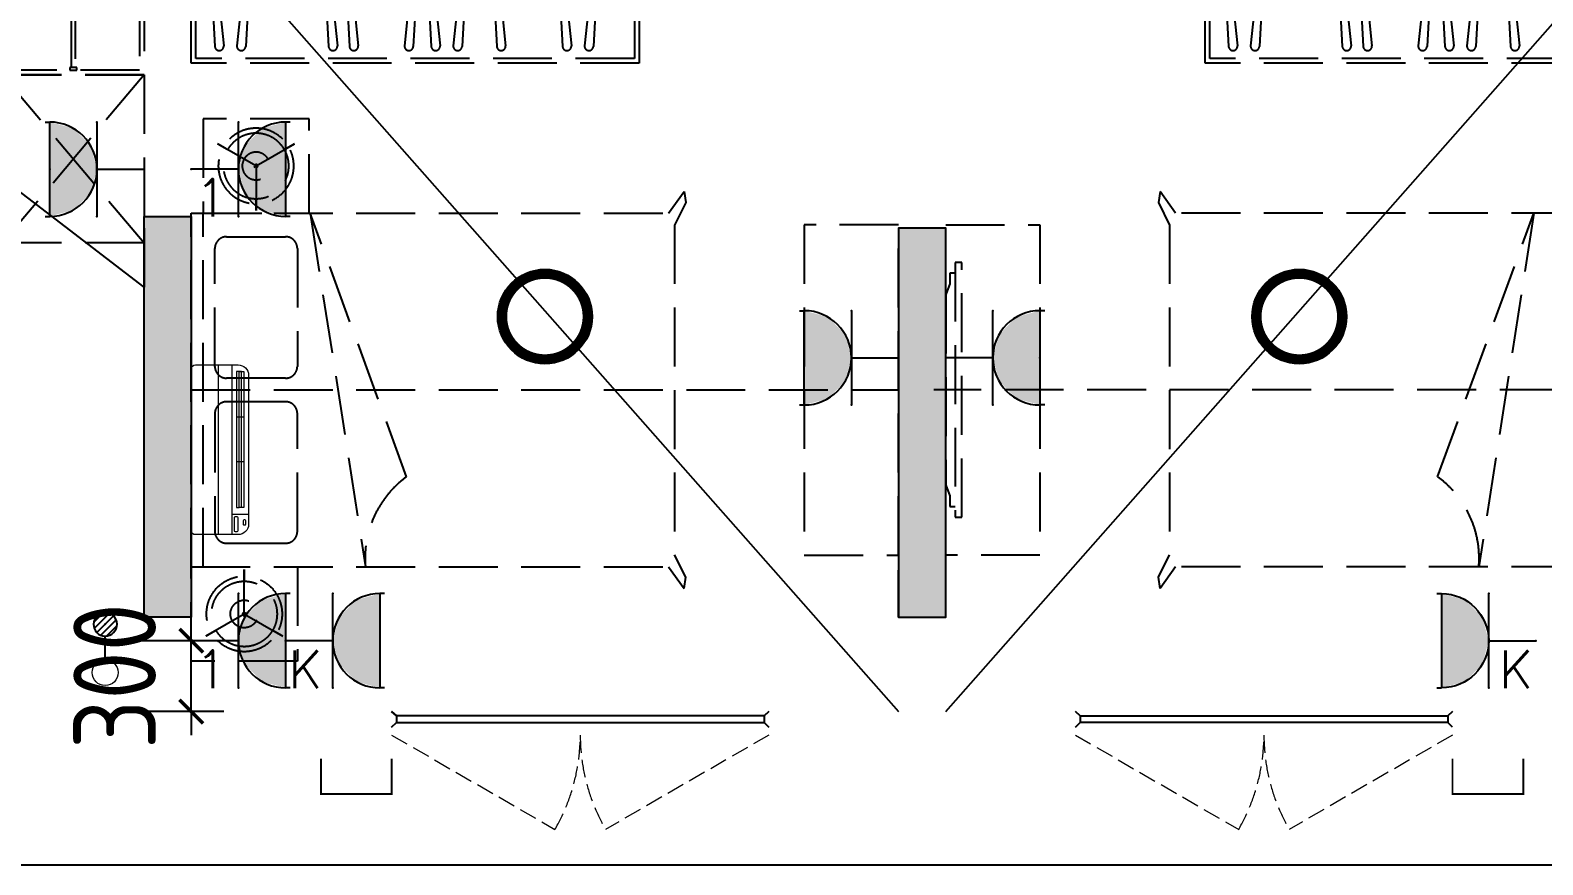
# Model space of a CAD drawing. Extents: x 2803505 to 5851001, y -1372902 to 24339.
# Drawn here: x 3433379 to 3439795, y -770086 to -766547 of the extents above; entities that cross this region are included whole.
import ezdxf
from ezdxf.enums import TextEntityAlignment as Align

# ---------------------------------------------------------------- set-up
doc = ezdxf.new("R2010")
doc.units = 0
doc.header["$LTSCALE"] = 1000
doc.header["$MEASUREMENT"] = 0
doc.linetypes.add('A户型$0$DASH', pattern=[0.35, 0.25, -0.1])
doc.linetypes.add('DASH', pattern=[0.35, 0.25, -0.1])
doc.layers.get('0').update_dxf_attribs({"linetype": 'CONTINUOUS'})
doc.layers.get('Defpoints').update_dxf_attribs({"linetype": 'CONTINUOUS'})
for name, color, linetype in [('!!电气', 1, 'CONTINUOUS'), ('3-栏杆1', 252, 'CONTINUOUS'), ('5fur', 175, 'CONTINUOUS'), ('COLU', 7, 'CONTINUOUS'), ('EQUIP-插座', 3, 'CONTINUOUS'), ('EQUIP-照明', 3, 'CONTINUOUS'), ('LVTRY', 252, 'CONTINUOUS'), ('S-砼墙填充', 251, 'CONTINUOUS'), ('VPIPE-凝结', 150, 'CONTINUOUS'), ('看线', 185, 'CONTINUOUS')]:
    doc.layers.add(name, color=color, linetype=linetype)
for name, color, linetype, lineweight in [('VPIPE-废水', 31, 'TG_F', 18), ('WINDOW', 146, 'CONTINUOUS', 20), ('平面-空调预留孔', 252, 'CONTINUOUS', 15)]:
    doc.layers.add(name, color=color, linetype=linetype, lineweight=lineweight)
doc.styles.add('_TEL_DIM', font='SIMPLEX', dxfattribs={"width": 0.8, "height": 3.5, "bigfont": 'HZTXT'})
doc.styles.get("Standard").update_dxf_attribs({"font": 'gbenor.shx', "bigfont": 'gbcbig.shx'})
doc.styles.add('TG_LINETYPE', font='SIMPLEX', dxfattribs={"width": 0.8, "height": 3, "bigfont": 'HZTXT'})
doc.linetypes.add('TG_F', pattern='A,2,-0.3,["F",TG_LINETYPE,S=0.1,R=0,X=-0.23,Y=-0.15],0', length=2.3)
doc.dimstyles.get("Standard").update_dxf_attribs({"dimscale": 100, "dimtxt": 3.5, "dimasz": 1, "dimexe": 2.5, "dimexo": 3, "dimgap": 1.5, "dimtad": 1, "dimdec": 0, "dimzin": 0, "dimdsep": 46, "dimtxsty": 'Standard', "dimblk": 'ARCHTICK', "dimcen": 0.09, "dimadec": 0, "dimazin": 0, "dimtfac": 1, "dimtdec": 0, "dimtix": 1, "dimtmove": 2, "dimatfit": 3, "dimfxl": 1, "dimtolj": 1, "dimtzin": 0, "dimarcsym": 0})

# ---------------------------------------------------------------- blocks, each defined once
blk = doc.blocks.new('A$C001338C2')
at = {"color": 8}
for p, q in [((-1.49359439092e-05, 248.6000576173246), (-2.84423585981e-05, 22.0000576172315)), ((844.9999883423079, 303.6000072514144), (54.99998834231155, 303.6000543390692)), ((109.0525457565491, 214.7673082745569), (109.0525510513944, 303.6000511174025)), ((899.9999715576414, 22.00000397306576), (899.9999850640525, 248.6000039731589)), ((21.99997024633922, 5.63059293199e-05), (877.9999702463392, 5.2843679441e-06))]:
    blk.add_line(p, q, dxfattribs=at)
at = {"color": 8, "lineweight": 5}
for p, q in [((864.5756734352908, 278.6904651548975), (144.4768629888749, 278.6905080761171)), ((144.4768629888749, 278.6905080761171), (144.4768622188567, 265.7722729386405)), ((387.0097734353949, 278.6904936200444), (144.4768629888749, 278.6905080761171)), ((144.4768629888749, 278.6905080761171), (144.4768614488676, 252.8539829386973)), ((144.4768622188567, 265.7722729386405), (864.5756726653053, 265.772230017421)), ((144.4768606789075, 239.9356929386377), (144.4768614488676, 252.8539829386973)), ((144.4768614488676, 252.8539829386973), (864.5756718953162, 252.8539400174777)), ((387.0097711254275, 239.935678482565), (387.0097734353949, 278.6904936200444)), ((864.5756734352908, 278.6904651548975), (622.0427234354138, 278.6904796109884)), ((622.0427234354138, 278.6904796109884), (622.04272112545, 239.935664473509)), ((864.5756718953162, 252.8539400174777), (864.5756734352908, 278.6904651548975)), ((864.5756726653053, 265.772230017421), (864.5756711253525, 239.9356500174181)), ((899.9999830474662, 214.7672611304297), (-1.69525337697e-05, 214.7673147745954)), ((864.5756711253525, 239.9356500174181), (144.4768606789075, 239.9356929386377)), ((622.04272112545, 239.935664473509), (387.0097711254275, 239.935678482565)), ((899.9999787804518, 143.1781611304468), (-2.12195482163e-05, 143.1782147746126))]:
    blk.add_line(p, q, dxfattribs=at)
at = {"color": 8}
for points in [[(89.24090579471158, 226.3562818807586), (22.19125331861505, 226.3562858772129, -0.414213562372504), (16.6912536464406, 231.8562862050385), (16.69125431894281, 243.1390318179401, -0.414213562373095), (22.19125464676836, 248.6390314901146), (89.24090712286488, 248.6390274936603, -0.414213562373095), (94.74090679503934, 243.1390271658347), (94.74090612253713, 231.8562815529331, -0.414213562373095)], [(73.08482630450817, 275.0144977724194), (56.77886350143308, 275.0144987443309, -0.414213562373095), (51.27886382925863, 280.5144990721565), (51.27886400034913, 283.3844664433818, -0.414213562373095), (56.77886432817468, 288.8844661155563), (73.08482713124977, 288.8844651436448, -0.4142135623732024), (78.58482680342422, 283.3844648158192), (78.58482663233372, 280.5144974445939, -0.414213562373095)]]:
    blk.add_lwpolyline(points, format="xyb", close=True, dxfattribs=at)
for centre, radius, start, end in [((54.99998506405609, 248.6000543390692), 55.0000000000001, 89.99999658490542, 179.9999965849054), ((844.9999850640525, 248.6000072514144), 55.0000000000001, 359.9999965849054, 89.99999658490542), ((21.9999715576414, 22.00005630592932), 22.00000000000004, 179.9999965849054, 269.9999965849054), ((877.9999715576414, 22.00000528436794), 22.00000000000004, 269.9999965849054, 359.9999965849054)]:
    blk.add_arc(centre, radius, start, end, dxfattribs=at)
blk = doc.blocks.new('ASDFSD')
at = {"layer": '3-栏杆1', "color": 5}
for p, q in [((681762.5879415963, 334937.5442401596), (681742.3193111992, 334955.3318184742)), ((681742.3193111992, 334955.3318184742), (681762.5879414161, 334937.5442403179)), ((681742.3193347491, 334888.4150854239), (681762.5879414133, 334908.2619604596)), ((681762.5879414161, 334937.5442403179), (681762.5879414133, 334908.2619604596)), ((683322.0506670028, 334937.4781505512), (681762.5879414163, 334937.5226424761)), ((681762.5879414135, 334908.2403724216), (683322.0506670056, 334908.1959003614)), ((683322.0506668226, 334937.5442278689), (683342.3192972196, 334955.3318061834)), ((683342.3192972196, 334955.3318061834), (683322.0506670028, 334937.5442280272)), ((683322.0506670028, 334937.5442280272), (683322.0506670056, 334908.2619481689)), ((683322.0506670056, 334908.2619481689), (683342.3192736697, 334888.4150731332)), ((683342.3192736697, 334888.4150731332), (683322.0506670056, 334908.2619481689))]:
    blk.add_line(p, q, dxfattribs=at)
blk = doc.blocks.new('$lvtry$00000171')
for p, q in [((-74.24621202462731, 10.60660171788186), (-10.60660171788186, 74.24621202462731)), ((-69.81875867368217, -27.39235180270043), (27.39235180242758, 69.81875867368217)), ((-53.03300858900184, -53.03300858886359), (53.03300858900184, 53.03300858886359)), ((-27.39235180242758, -69.81875867368217), (69.81875867368217, 27.39235180270043)), ((10.60660171788186, -74.24621202462731), (74.24621202462731, -10.60660171788186))]:
    blk.add_line(p, q)
blk.add_circle((0, 0), 75)
blk.add_point((0, 0))
blk = doc.blocks.new('dfgdfgsf')
at = {"layer": '5fur', "color": 252, "linetype": 'A户型$0$DASH'}
for p, q in [((2084699.063396991, -1252344.190617714), (2084699.06339699, -1254380.205847252)), ((2085279.320059724, -1254062.702910487), (2085291.57116698, -1254291.649048288)), ((2085305.336327052, -1254060.640508084), (2085329.144762263, -1254288.683721677)), ((2085408.697913592, -1254060.649655245), (2085384.883955844, -1254288.6832472)), ((2085434.714670392, -1254062.702910487), (2085422.463563137, -1254291.649048288)), ((2085761.534888264, -1254062.702910487), (2085773.78599552, -1254291.649048288)), ((2085787.551645065, -1254060.649655245), (2085811.365602813, -1254288.6832472)), ((2085850.034887904, -1254062.702910487), (2085862.28599516, -1254291.649048288)), ((2085876.051644705, -1254060.649655245), (2085899.865602453, -1254288.6832472)), ((2086119.697916623, -1254060.649655245), (2086095.883958875, -1254288.6832472)), ((2086145.714673423, -1254062.702910487), (2086133.463566168, -1254291.649048288)), ((2086197.150844968, -1254062.702910487), (2086209.401952224, -1254291.649048288)), ((2086223.167601769, -1254060.649655245), (2086246.981559517, -1254288.6832472)), ((2086326.528698835, -1254060.649655245), (2086302.714741087, -1254288.6832472)), ((2086352.545455636, -1254062.702910487), (2086340.29434838, -1254291.649048288)), ((2086475.237449083, -1254062.702910487), (2086487.488556339, -1254291.649048288)), ((2086501.254205884, -1254060.649655245), (2086525.068163632, -1254288.6832472)), ((2086754.022620542, -1254062.702910487), (2086766.273727798, -1254291.649048288)), ((2086780.039377343, -1254060.649655245), (2086803.853335091, -1254288.6832472)), ((2086883.40047441, -1254060.649655245), (2086859.586516662, -1254288.6832472)), ((2086909.41723121, -1254062.702910487), (2086897.166123955, -1254291.649048288)), ((2089579.320053869, -1254062.702910487), (2089591.571161125, -1254291.649048288)), ((2089605.336321197, -1254060.640508084), (2089629.144756408, -1254288.683721677)), ((2089708.697907737, -1254060.649655245), (2089684.883949989, -1254288.6832472)), ((2089734.714664537, -1254062.702910487), (2089722.463557282, -1254291.649048288)), ((2090061.534882409, -1254062.702910487), (2090073.785989665, -1254291.649048288)), ((2090087.55163921, -1254060.649655245), (2090111.365596958, -1254288.6832472)), ((2090150.034882049, -1254062.702910487), (2090162.285989305, -1254291.649048288)), ((2090176.05163885, -1254060.649655245), (2090199.865596598, -1254288.6832472)), ((2090419.697910768, -1254060.649655245), (2090395.88395302, -1254288.6832472)), ((2090445.714667568, -1254062.702910487), (2090433.463560313, -1254291.649048288)), ((2090497.150839113, -1254062.702910487), (2090509.401946369, -1254291.649048288)), ((2090523.167595914, -1254060.649655245), (2090546.981553662, -1254288.6832472)), ((2090626.52869298, -1254060.649655245), (2090602.714735232, -1254288.6832472)), ((2090652.545449781, -1254062.702910487), (2090640.294342525, -1254291.649048288)), ((2090775.237443228, -1254062.702910487), (2090787.488550484, -1254291.649048288)), ((2090801.254200029, -1254060.649655245), (2090825.068157777, -1254288.6832472)), ((2084706.56339699, -1254380.205847252), (2084676.56339699, -1254380.205847252)), ((2084676.56339699, -1254380.205847252), (2084676.56339699, -1254392.205847252)), ((2084706.56339699, -1254392.205847252), (2084706.56339699, -1254380.205847252)), ((2084391.563396981, -1254412.205847252), (2084991.564100249, -1255125.051658737)), ((2084991.563396992, -1254412.205847252), (2084391.565238085, -1255125.051658737)), ((2084391.565238083, -1254412.205847252), (2084991.564100248, -1254412.205847252)), ((2084676.56339699, -1254392.205847252), (2084706.56339699, -1254392.205847252)), ((2084991.563396992, -1254412.205847252), (2084991.564100249, -1255125.051658737)), ((2085241.466386358, -1254598.492976889), (2085241.466386358, -1254998.492976889)), ((2085691.466386358, -1254598.492976889), (2085241.466386358, -1254598.492976889)), ((2085691.466386358, -1254998.492976889), (2085691.466386358, -1254598.492976889)), ((2085475.714344077, -1254803.832287767), (2085302.771743867, -1254703.983830982)), ((2085457.218428639, -1254803.832287767), (2085630.161028848, -1254703.983830982)), ((2085466.466386358, -1254787.814355132), (2085466.466386358, -1254987.511268702)), ((2087216.39900661, -1254998.492976889), (2087281.905945074, -1254906.833987619)), ((2087216.39900661, -1254998.492976889), (2087281.905945074, -1254906.833987619)), ((2087289.145172316, -1254953.86293333), (2087241.564099533, -1255048.972454315)), ((2087289.145172316, -1254953.86293333), (2087241.564099533, -1255048.972454315)), ((2087281.905945074, -1254906.833987619), (2087289.145172316, -1254953.86293333)), ((2087281.905945074, -1254906.833987619), (2087289.145172316, -1254953.86293333)), ((2089301.232741714, -1254906.833987629), (2089293.993514472, -1254953.86293334)), ((2089301.232741714, -1254906.833987629), (2089293.993514472, -1254953.86293334)), ((2089293.993514472, -1254953.86293334), (2089341.574587254, -1255048.972454325)), ((2089293.993514472, -1254953.86293334), (2089341.574587254, -1255048.972454325)), ((2089366.739680178, -1254998.492976898), (2089301.232741714, -1254906.833987629)), ((2089366.739680178, -1254998.492976898), (2089301.232741714, -1254906.833987629)), ((2085191.564099533, -1254998.492976889), (2087216.39900661, -1254998.492976889)), ((2085191.564099533, -1256498.49297689), (2085191.564099533, -1254998.492976889)), ((2085241.466386358, -1254998.492976889), (2085691.466386358, -1254998.492976889)), ((2085241.564099533, -1256498.49297689), (2085241.564099533, -1254998.492976889)), ((2086104.998289104, -1256116.465254213), (2085696.257620123, -1254998.492976889)), ((2085696.257620123, -1254998.492976889), (2085930.237512444, -1256498.492976889)), ((2091391.574587254, -1254998.492976898), (2089366.739680178, -1254998.492976898)), ((2090478.140397684, -1256116.465254222), (2090886.881066664, -1254998.492976898)), ((2090886.881066664, -1254998.492976898), (2090652.901174343, -1256498.492976898)), ((2087241.564099533, -1255048.972454315), (2087241.564099533, -1256448.013499462)), ((2087241.564099533, -1255048.972454315), (2087241.564099533, -1256448.013499462)), ((2089341.574587254, -1255048.972454325), (2089341.574587254, -1256448.013499471)), ((2089341.574587254, -1255048.972454325), (2089341.574587254, -1256448.013499471)), ((2084991.564100249, -1255125.051658737), (2084391.565238085, -1255125.051658737)), ((2085191.564099533, -1255748.49297689), (2088191.564294286, -1255748.49297689)), ((2091341.576148126, -1255748.492976886), (2088341.574587415, -1255748.492976886)), ((2085191.564099533, -1256898.49297689), (2085191.564099533, -1256498.49297689)), ((2085191.564099533, -1256498.49297689), (2085641.564099533, -1256498.49297689)), ((2085191.564099533, -1256498.492976889), (2087216.39900661, -1256498.492976888)), ((2085191.564099533, -1256498.492976889), (2087216.39900661, -1256498.492976888)), ((2085641.564099533, -1256498.49297689), (2085641.564099533, -1256898.49297689)), ((2087216.39900661, -1256498.492976888), (2087281.905945074, -1256590.151966158)), ((2087216.39900661, -1256498.492976888), (2087281.905945074, -1256590.151966158)), ((2087289.145172316, -1256543.123020447), (2087241.564099533, -1256448.013499462)), ((2087289.145172316, -1256543.123020447), (2087241.564099533, -1256448.013499462)), ((2089293.993514472, -1256543.123020456), (2089341.574587254, -1256448.013499471)), ((2089293.993514472, -1256543.123020456), (2089341.574587254, -1256448.013499471)), ((2089366.739680178, -1256498.492976898), (2089301.232741714, -1256590.151966167)), ((2089366.739680178, -1256498.492976898), (2089301.232741714, -1256590.151966167)), ((2091391.574587254, -1256498.492976898), (2089366.739680178, -1256498.492976898)), ((2091391.574587254, -1256498.492976898), (2089366.739680178, -1256498.492976898)), ((2085416.564099533, -1256709.171598647), (2085416.564099533, -1256509.474685076)), ((2087281.905945074, -1256590.151966158), (2087289.145172316, -1256543.123020447)), ((2087281.905945074, -1256590.151966158), (2087289.145172316, -1256543.123020447)), ((2089301.232741714, -1256590.151966167), (2089293.993514472, -1256543.123020456)), ((2089301.232741714, -1256590.151966167), (2089293.993514472, -1256543.123020456)), ((2085425.812057252, -1256693.153666011), (2085252.869457043, -1256793.002122797)), ((2085407.316141815, -1256693.153666011), (2085580.258742023, -1256793.002122796)), ((2085641.564099533, -1256898.49297689), (2085191.564099533, -1256898.49297689))]:
    blk.add_line(p, q, dxfattribs=at)
at = {"layer": '5fur', "color": 252, "linetype": 'A户型$0$DASH', "extrusion": (0.6772810679795163, -0.7357243743118248, 0)}
for p, q in [((2088431.268094579, -1255208.493039111), (2088431.267706287, -1256288.493038897)), ((2088459.850297133, -1255208.493099511), (2088431.268094579, -1255208.493039111)), ((2088459.849908408, -1256288.493099511), (2088459.850297133, -1255208.493099511)), ((2088409.674264355, -1255253.741871238), (2088409.674199425, -1255298.990739802)), ((2088431.26803007, -1255253.741908537), (2088409.674264355, -1255253.741871238)), ((2088409.674199425, -1255298.990739802), (2088391.574587398, -1255344.239583172)), ((2088391.574587398, -1255344.239583172), (2088391.574587433, -1256152.746370591)), ((2088391.574587433, -1256152.746370591), (2088409.67407045, -1256197.995264666)), ((2088409.67407045, -1256197.995264666), (2088409.674005941, -1256243.244133877)), ((2088409.674005941, -1256243.244133877), (2088431.267771656, -1256243.244170811)), ((2088431.267706287, -1256288.493038897), (2088459.849908408, -1256288.493099511))]:
    blk.add_line(p, q, dxfattribs=at)
at = {"layer": '5fur', "color": 252, "linetype": 'A户型$0$DASH'}
for points in [[(2084991.563396999, -1254412.205847252), (2084391.563396981, -1254412.205847252), (2084391.563396981, -1252312.190617714), (2084991.563396999, -1252312.190617714)], [(2084971.563396999, -1254392.205847252), (2084411.563396981, -1254392.205847252), (2084411.563396981, -1252332.190617714), (2084971.563396999, -1252332.190617714)], [(2085191.574590463, -1254362.189162448), (2085191.574590463, -1253762.18916243), (2087091.574593433, -1253762.18916243), (2087091.574593433, -1254362.189162448)], [(2085211.574590463, -1254342.189162448), (2085211.574590463, -1253782.18916243), (2087071.574593433, -1253782.18916243), (2087071.574593433, -1254342.189162448)], [(2089491.574584608, -1254362.189162448), (2089491.574584608, -1253762.18916243), (2091391.574587578, -1253762.18916243), (2091391.574587578, -1254362.189162448)], [(2089511.574584608, -1254342.189162448), (2089511.574584608, -1253782.18916243), (2091371.574587578, -1253782.18916243), (2091371.574587578, -1254342.189162448)], [(2088191.564096285, -1255048.492976886), (2087791.564096285, -1255048.492976886), (2087791.564096285, -1256448.492976886), (2088191.564096285, -1256448.492976886)], [(2088391.574587415, -1255048.492976886), (2088791.574587415, -1255048.492976886), (2088791.574587415, -1256448.492976886), (2088391.574587415, -1256448.492976886)]]:
    blk.add_lwpolyline(points, close=True, dxfattribs=at)
blk.add_lwpolyline([(2084684.063397006, -1254380.205847252), (2084684.063397006, -1252344.190617714)], dxfattribs=at)
for points, const_width in [([(2085346.242936648, -1254729.081935836), (2085302.771743868, -1254703.983830982)], 8.88888888888889), ([(2085586.689836067, -1254729.081935836), (2085630.161028848, -1254703.983830982)], 8.888888888888888), ([(2085466.466386358, -1254937.315058994), (2085466.466386358, -1254987.511268702)], 8.88888888888889), ([(2085416.564099533, -1256559.670894784), (2085416.564099533, -1256509.474685076)], 8.88888888888889), ([(2085296.340649824, -1256767.904017943), (2085252.869457043, -1256793.002122797)], 8.88888888888889), ([(2085536.787549243, -1256767.904017942), (2085580.258742024, -1256793.002122796)], 8.888888888888888)]:
    blk.add_lwpolyline(points, dxfattribs=dict(at, const_width=const_width))
for points in [[(2085341.564099533, -1255098.49297689), (2085591.564099533, -1255098.49297689, -0.4142135623731003), (2085641.564099533, -1255148.49297689), (2085641.564099533, -1255648.492976889, -0.4142135623730904), (2085591.564099533, -1255698.492976889), (2085341.564099533, -1255698.492976889, -0.4142135623730999), (2085291.564099533, -1255648.492976889), (2085291.564099533, -1255148.49297689, -0.4142135623730897)], [(2085341.564099533, -1256398.492976889), (2085591.564099533, -1256398.492976889, 0.4142135623731003), (2085641.564099533, -1256348.492976889), (2085641.564099533, -1255848.492976889, 0.4142135623730904), (2085591.564099533, -1255798.492976889), (2085341.564099533, -1255798.492976889, 0.4142135623730999), (2085291.564099533, -1255848.492976889), (2085291.564099533, -1256348.492976889, 0.4142135623730897)]]:
    blk.add_lwpolyline(points, format="xyb", close=True, dxfattribs=at)
for centre, radius, start, end in [((2085310.360970626, -1254290.166147745), 18.84219772992773, 184.5124580593468, 4.512458059346774), ((2085403.67375949, -1254290.166147745), 18.84219772992773, 175.4875419406532, 355.4875419406524), ((2085792.575799167, -1254290.166147745), 18.84219772992773, 184.5124580593468, 4.512458059346774), ((2085881.075798807, -1254290.166147745), 18.84219772992773, 184.5124580593468, 4.512458059346774), ((2086114.673762521, -1254290.166147745), 18.84219772992773, 175.4875419406532, 355.4875419406524), ((2086228.19175587, -1254290.166147745), 18.84219772992773, 184.5124580593468, 4.512458059346774), ((2086321.504544734, -1254290.166147745), 18.84219772992773, 175.4875419406532, 355.4875419406524), ((2086506.278359985, -1254290.166147745), 18.84219772992773, 184.5124580593468, 4.512458059346774), ((2086785.063531445, -1254290.166147745), 18.84219772992773, 184.5124580593468, 4.512458059346774), ((2086878.376320308, -1254290.166147745), 18.84219772992773, 175.4875419406532, 355.4875419406524), ((2089610.360964771, -1254290.166147745), 18.84219772992773, 184.512458059346, 4.512458059346007), ((2089703.673753635, -1254290.166147745), 18.84219772992773, 175.487541940654, 355.4875419406532), ((2090092.575793312, -1254290.166147745), 18.84219772992773, 184.512458059346, 4.512458059346007), ((2090181.075792952, -1254290.166147745), 18.84219772992773, 184.512458059346, 4.512458059346007), ((2090414.673756666, -1254290.166147745), 18.84219772992773, 175.487541940654, 355.4875419406532), ((2090528.191750015, -1254290.166147745), 18.84219772992773, 184.512458059346, 4.512458059346007), ((2090621.504538879, -1254290.166147745), 18.84219772992773, 175.487541940654, 355.4875419406532), ((2090806.27835413, -1254290.166147745), 18.84219772992773, 184.512458059346, 4.512458059346007), ((2086356.608613892, -1256462.552364921), 427.8832127323753, 126.0176927710526, 184.8183113888535), ((2090226.530072896, -1256462.55236493), 427.8832127323752, 355.1816886111465, 53.98230722894739)]:
    blk.add_arc(centre, radius, start, end, dxfattribs=at)
at = {"layer": '5fur', "color": 252, "linetype": 'A户型$0$DASH', "extrusion": (0, 0, -1)}
for major_axis, ratio, start_param, end_param in [((113.2638872716998, 113.2638872716998), 0.9999999999997511, 4.712388980384682, 10.99557428756427), ((41.53009199966709, 41.53009199966709), 0.9999999999975253, 4.71238898038469, 10.99557428756428)]:
    blk.add_ellipse((2085466.466386358, -1254798.492976889), major_axis=major_axis, ratio=ratio, start_param=start_param, end_param=end_param, dxfattribs=at)
at = {"layer": '5fur', "color": 252, "linetype": 'A户型$0$DASH', "extrusion": (0, 0, -0.9999999999999998)}
blk.add_ellipse((2085466.466386358, -1254798.492976889), major_axis=(98.16203563551878, 98.16203563551878), ratio=0.999999999998388, start_param=4.712388980384681, end_param=10.99557428756427, dxfattribs=at)
at = {"layer": '5fur', "color": 252, "linetype": 'A户型$0$DASH'}
for major_axis, ratio, start_param, end_param in [((113.2638872716998, -113.2638872716998), 0.9999999999997511, 4.712388980384682, 10.99557428756427), ((98.16203563551876, -98.16203563551879), 0.999999999998388, 4.712388980384681, 10.99557428756427), ((41.53009199966708, -41.53009199966709), 0.9999999999975253, 4.71238898038469, 10.99557428756428)]:
    blk.add_ellipse((2085416.564099533, -1256698.49297689), major_axis=major_axis, ratio=ratio, start_param=start_param, end_param=end_param, dxfattribs=at)
blk = doc.blocks.new('GDGDGRD')
at = {"layer": 'S-砼墙填充'}
h = blk.add_hatch(color=252, dxfattribs=at)
h.dxf.hatch_style = 1
h.paths.add_polyline_path([(429816.568211176, 288315.3630931432), (429816.5682116579, 288565.3638601754), (429816.5682116579, 288765.3638601754), (429816.5682118596, 288515.3630931432), (429816.5682114563, 288815.3646272075), (430016.5682111122, 288815.3646272075), (430016.5682108584, 287115.363093024), (429816.5682111839, 287115.363093024)])
h = blk.add_hatch(color=252, dxfattribs=at)
h.dxf.hatch_style = 1
h.paths.add_polyline_path([(433016.5684015006, 287315.3648366724), (433016.5684015006, 287115.3648366724), (433216.5684056897, 287115.3630851979), (433216.5684056198, 288765.3626271576), (433016.5684057334, 288765.362627037), (433016.5684055993, 288765.3626271576), (433016.5684057092, 287115.3630856661)])
at = {"layer": 'COLU', "color": 252}
for points in [[(429816.568211176, 288315.3630931432), (429816.5682116579, 288565.3638601754), (429816.5682116579, 288765.3638601754), (429816.5682118596, 288515.3630931432), (429816.5682114563, 288815.3646272075), (430016.5682111122, 288815.3646272075), (430016.5682108584, 287115.363093024), (429816.5682111839, 287115.363093024), (429816.568211176, 288315.3630931432)], [(433016.5684015006, 287315.3648366724), (433016.5684015006, 287115.3648366724), (433216.5684056897, 287115.3630851979), (433216.5684056198, 288765.3626271576), (433016.5684057334, 288765.362627037), (433016.5684057334, 288765.362627037), (433016.5684055993, 288765.3626271576), (433016.5684057092, 287115.3630856661)]]:
    blk.add_lwpolyline(points, close=True, dxfattribs=at)
blk = doc.blocks.new('A$C100F5A36')
at = {"color": 252, "const_width": 8}
for points in [[(21752.46589036286, -18982.40043916367), (21752.46589036286, -19132.40043916367), (22052.46589036286, -19132.40043916367), (22052.46589036658, -18982.39992546034)], [(26852.46589639876, -18982.40043916367), (26852.46589639876, -19132.40043916367), (26552.46589639876, -19132.40043916367), (26552.46589639504, -18982.39992546034)]]:
    blk.add_lwpolyline(points, dxfattribs=at)
at = {"layer": 'VPIPE-凝结', "color": 252, "ltscale": 0.1}
blk.add_lwpolyline([(20837.48354907846, -18562.39992477116), (20837.48354907846, -18462.39992477116)], dxfattribs=at)
at = {"layer": 'VPIPE-废水', "color": 252}
blk.add_circle((20837.48354907846, -18617.39992477116), 55, dxfattribs=at)
at = {"layer": 'WINDOW', "color": 252, "linetype": 'DASH', "ltscale": 0.3}
for points in [[(22052.4658900951, -18882.3999247622), (22745.2862131279, -19282.39992476418, 0.1316524975905399), (22852.46589010162, -18882.39992475451)], [(23652.46589010768, -18882.3999247622), (22959.64556707488, -19282.39992476418, -0.1316524975905399), (22852.46589010162, -18882.39992475451)], [(24952.46590575995, -18882.3999247622), (25645.28622879274, -19282.39992476418, 0.1316524975905399), (25752.465905766, -18882.39992475451)], [(26552.46590577252, -18882.3999247622), (25859.64558273926, -19282.39992476418, -0.1316524975905399), (25752.465905766, -18882.39992475451)]]:
    blk.add_lwpolyline(points, format="xyb", dxfattribs=at)
at = {"layer": '看线', "color": 252}
blk.add_lwpolyline([(14202.46591712767, -18232.39991673001), (14202.46592108952, -19432.39991605002), (34552.46690135682, -19432.39991605002), (34552.46170119429, -17932.39991721977), (36802.46589077916, -17932.39992461284)], dxfattribs=at)
at = {"color": 252}
for name, p in [('GDGDGRD', (-408814.112811693, -305497.7630110036)), ('ASDFSD', (-659689.8534211414, -353737.7317438088))]:
    blk.add_blockref(name, p, dxfattribs=at)
at = {"color": 252, "xscale": -1}
blk.add_blockref('ASDFSD', (708294.7852170095, -353737.7317438088), dxfattribs=at)
at = {"layer": 'LVTRY', "color": 252, "xscale": -0.6666666667107825, "yscale": 0.6666666667107825, "rotation": 90.00000000602213}
blk.add_blockref('$lvtry$00000171', (20837.483549078, -18412.3999247679), dxfattribs=at)
at = {"layer": 'WINDOW', "color": 252}
blk.add_blockref('dfgdfgsf', (-2063989.108700188, 1238329.789241821), dxfattribs=at)
at = {"layer": '平面-空调预留孔', "color": 252, "xscale": -0.800000000046565, "yscale": 0.800000000046565, "zscale": 0.800000000046565, "rotation": 269.9999997665698}
blk.add_blockref('A$C001338C2', (21202.65723243915, -18032.39988764166), dxfattribs=at)
blk = doc.blocks.new('$equip$00001150')
at = {"const_width": 0.1}
blk.add_lwpolyline([(-0.4500000000007276, 0, 1), (0.4500000000007276, 0, 1)], format="xyb", close=True, dxfattribs=at)
blk.add_circle((0, 0), 0.5)
at = {"flags": 9}
blk.add_attdef('A', (0, 0), '', height=2e-05, dxfattribs=at)
blk = doc.blocks.new('$equip$00001237')
for p, q in [((-0.5, 1.05000000000291), (-0.5, 1)), ((-0.5, 1), (0.5, 1)), ((0.5, 1.05000000000291), (0.5, 1)), ((0.5, 0.5), (-0.5, 0.5)), ((0, 0.5), (0, 0))]:
    blk.add_line(p, q)
blk.add_arc((0, 1), 0.500000000000025, 180, 0)
for p in [(0, 1), (-0.5, 0.5), (0.5, 0.5), (0, 0)]:
    blk.add_point(p)
for points in [[(0.4330127018911298, 0.75), (-0.4330127018911298, 0.75), (0.5, 1), (-0.5, 1)], [(0.25, 0.5669872981088702), (-0.25, 0.5669872981088702), (0.4330127018911298, 0.75), (-0.4330127018911298, 0.75)], [(0, 0.5), (0, 0.5), (0.25, 0.5669872981088702), (-0.25, 0.5669872981088702)]]:
    blk.add_solid(points)
at = {"flags": 9}
blk.add_attdef('A', (0, 0), '', height=2e-05, dxfattribs=at)
blk = doc.blocks.new('$equip$00001764')
for p, q in [((-0.5, 1.049999999999272), (-0.5, 1)), ((-0.5, 1), (0.5, 1)), ((0.5, 1.049999999999272), (0.5, 1)), ((0.5, 0.5), (-0.5, 0.5)), ((0, 0.5), (0, 0))]:
    blk.add_line(p, q)
blk.add_arc((0, 1), 0.500000000000025, 180, 0)
for p in [(-0.5, 0.5), (0.5, 0.5), (0, 0)]:
    blk.add_point(p)
for points in [[(0.4330127018911298, 0.75), (-0.4330127018911298, 0.75), (0.5, 1), (-0.5, 1)], [(0.25, 0.5669872981052322), (-0.25, 0.5669872981052322), (0.4330127018911298, 0.75), (-0.4330127018911298, 0.75)], [(0, 0.5), (0, 0.5), (0.25, 0.5669872981052322), (-0.25, 0.5669872981052322)]]:
    blk.add_solid(points)
at = {"color": 7, "style": '_TEL_DIM'}
blk.add_attdef('$TEXT$', text='', height=0.4, dxfattribs=at).set_placement((0.3030595533709857, 0.2110205339395179), align=Align.MIDDLE_CENTER)
at = {"color": 7, "style": '_TEL_DIM', "flags": 1}
blk.add_attdef('A', text='', height=2e-05, dxfattribs=at).set_placement((0, 0), align=Align.MIDDLE_CENTER)
blk = doc.blocks.new('_ArchTick')
at = {"color": 0, "linetype": 'ByBlock', "const_width": 0.15}
blk.add_lwpolyline([(-0.5, -0.5), (0.5, 0.5)], dxfattribs=at)
blk = doc.blocks.new('*D442')
at = {"layer": '!!电气', "color": 0, "lineweight": -2, "transparency": 16777216}
for p, q in [((3434062.147041363, -769135.9750407203), (3434062.147041363, -769035.9750407203)), ((3434200.135048387, -769135.9750407203), (3433812.147041363, -769135.9750407203)), ((3434062.147041363, -769435.9750407203), (3434062.147041363, -769135.9750407203)), ((3434200.135048387, -769435.9750407203), (3433812.147041363, -769435.9750407203)), ((3434062.147041363, -769435.9750407203), (3434062.147041363, -769535.9750407203))]:
    blk.add_line(p, q, dxfattribs=at)
at = {"layer": 'Defpoints', "color": 0, "transparency": 16777216}
for p in [(3434062.147041363, -769135.9750407203), (3434500.135048387, -769135.9750407203), (3434500.135048387, -769435.9750407203)]:
    blk.add_point(p, dxfattribs=at)
at = {"layer": '!!电气', "color": 0, "lineweight": -2, "transparency": 16777216, "xscale": 100, "yscale": 100, "zscale": 100}
for p, rotation in [((3434062.147041363, -769135.9750407203), 270), ((3434062.147041363, -769435.9750407203), 90)]:
    blk.add_blockref('_ArchTick', p, dxfattribs=dict(at, rotation=rotation))
at = {"layer": '!!电气', "color": 0, "transparency": 16777216, "insert": (3433737.147041363, -769285.9750407197), "char_height": 350, "attachment_point": 5, "rotation": 90}
blk.add_mtext('\\A1;300', dxfattribs=at)

msp = doc.modelspace()

# ---------------------------------------------------------------- block references
at = {"layer": '!!电气'}
msp.add_blockref('A$C100F5A36', (3412859.66086701, -750653.5751154518), dxfattribs=at)

# ---------------------------------------------------------------- next in the draw order: linework, layer by layer
at = {"layer": '!!电气', "color": 1}
for points in [[(3433862.12795079, -767635.9750331494), (3428262.104295925, -763335.9552479333)], [(3434062.126758009, -766035.9750250059), (3437062.126764948, -769435.9750402025)], [(3437262.126764937, -769435.9750400952), (3440262.126767856, -766035.9750256306)]]:
    msp.add_lwpolyline(points, dxfattribs=at)

# ---------------------------------------------------------------- next in the draw order: block references
at = {"layer": 'EQUIP-插座', "color": 2}
for p, xscale, yscale, zscale, rotation in [((3433862.130695044, -767135.9660617791), 400.0000000000002, 400.0000000000002, 400.0000000000002, 90.00005652510887), ((3437062.166502954, -767935.973289089), 400, 400, 400, 90), ((3437262.116802017, -767935.9750401282), 400, 400, 400, 270)]:
    msp.add_blockref('$equip$00001237', p, dxfattribs=dict(at, xscale=xscale, yscale=yscale, zscale=zscale, rotation=rotation))
at = {"layer": 'EQUIP-插座', "color": 4}
ref = msp.add_blockref('$equip$00001764', (3434062.126757632, -767135.9285518248), dxfattribs=dict(at, xscale=400, yscale=400, zscale=400, rotation=270))
ref.add_attrib('$TEXT$', '1', dxfattribs={"layer": '0', "color": 7, "height": 160, "style": '_TEL_DIM'}).set_placement((3434146.534971208, -767257.1523731733), align=Align.MIDDLE_CENTER)
ref = msp.add_blockref('$equip$00001764', (3434062.10445062, -769135.944265719), dxfattribs=dict(at, xscale=400, yscale=400, zscale=400, rotation=270))
ref.add_attrib('$TEXT$', '1', dxfattribs={"layer": '0', "color": 7, "height": 160, "style": '_TEL_DIM'}).set_placement((3434146.512664195, -769257.1680870675), align=Align.MIDDLE_CENTER)
at = {"layer": 'EQUIP-插座', "color": 2}
ref = msp.add_blockref('$equip$00001764', (3434462.10445062, -769135.944265719), dxfattribs=dict(at, xscale=400, yscale=400, zscale=400, rotation=270))
ref.add_attrib('$TEXT$', 'K', dxfattribs={"layer": '0', "color": 7, "height": 160, "style": '_TEL_DIM'}).set_placement((3434546.512664196, -769257.1680870671), align=Align.MIDDLE_CENTER)
ref = msp.add_blockref('$equip$00001764', (3439765.456170284, -769135.944265719), dxfattribs=dict(at, xscale=-400, yscale=400, zscale=400, rotation=90))
ref.add_attrib('$TEXT$', 'K', dxfattribs={"layer": '0', "color": 7, "height": 160, "style": '_TEL_DIM'}).set_placement((3439681.047956708, -769257.1680870671), align=Align.MIDDLE_CENTER)
at = {"layer": 'EQUIP-照明', "color": 2, "xscale": 400, "yscale": 400, "zscale": 400}
for p in [(3435562.126761117, -767760.9750327643), (3438762.126766362, -767760.9750380774)]:
    msp.add_blockref('$equip$00001150', p, dxfattribs=at)

# ---------------------------------------------------------------- next in the draw order: dimensions: what is measured, and where the dimension line sits
at = {"layer": '!!电气', "color": 1}
dim = msp.add_linear_dim(base=(3434062.147041363, -769135.9750407203), p1=(3434500.135048387, -769435.9750407203), p2=(3434500.135048387, -769135.9750407203), angle=90, dimstyle='Standard', override={"dimzin": 8}, dxfattribs=at)
dim.commit()
dim.dimension.update_dxf_attribs({"geometry": '*D442', "text_midpoint": (3433737.147041363, -769285.9750407197)})

doc.saveas('drawing.dxf')
